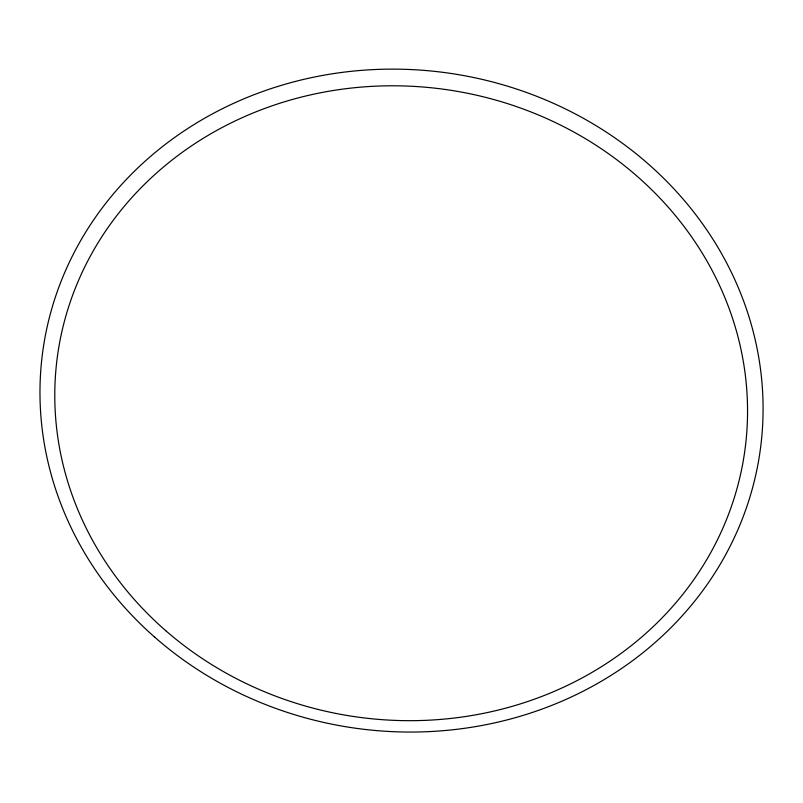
<?xml version="1.0" encoding="UTF-8"?>
<svg xmlns="http://www.w3.org/2000/svg" width="803" height="803" viewBox="0 0 803 803"><rect width="100%" height="100%" fill="white"/><g stroke="black" fill="none" stroke-linecap="round" stroke-linejoin="round"><path stroke-width="1.2" d="M154.698 637.15A362.123 330.846 7.9 0 0 753.736 483.396A362.123 330.846 7.9 0 0 296.156 81.233A362.123 330.846 7.9 0 0 154.698 637.15M165.739 630.676A346.926 316.844 7.9 0 0 738.921 481.288A346.926 316.844 7.9 0 0 298.836 97.735A346.926 316.844 7.9 0 0 165.739 630.676"/></g></svg>
